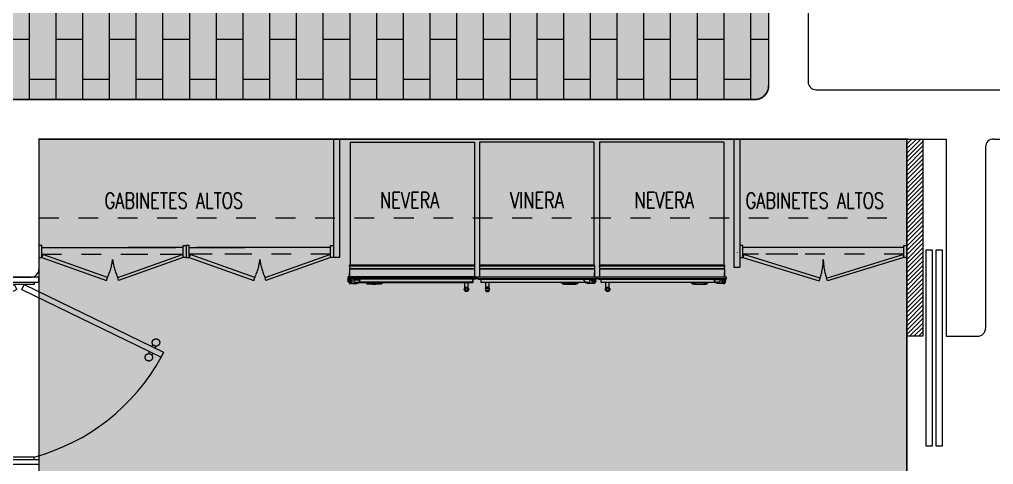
# Model space of a CAD drawing. Header units: metres. Extents: x 8 to 2416, y -346 to 476.
# Drawn here: x 138.068 to 143.007, y -108.88 to -106.624 of the extents above; entities that cross this region are included whole.
import ezdxf

# ---------------------------------------------------------------- set-up
doc = ezdxf.new("R2010")
doc.units = ezdxf.units.M
doc.linetypes.add('0', pattern=[0])
doc.linetypes.add('DASHED', pattern=[0.75, 0.5, -0.25])
doc.layers.get('0').update_dxf_attribs({"color": 250, "linetype": '0', "lineweight": 20})
for name, color, linetype, lineweight in [('A-DOOR', 35, 'Continuous', 5), ('A-WALL', 250, 'Continuous', 20), ('baños', 140, 'Continuous', 0), ('MOB FIJOS', 251, 'Continuous', 0), ('MOBILIARIOS', 252, 'Continuous', 0), ('piso', 253, 'Continuous', 0), ('PLAFON', 253, 'Continuous', 5), ('PLAFON-MADERA', 33, 'Continuous', 5), ('PLF 01', 252, 'Continuous', 9), ('PROYECCION', 9, 'DASHED', 0), ('textos', 7, 'Continuous', 0)]:
    doc.layers.add(name, color=color, linetype=linetype, lineweight=lineweight)
doc.layers.add('hatch piso', color=253, linetype='Continuous', lineweight=0, transparency=0.7)
doc.styles.add('Arch-Dim', font='romans.shx', dxfattribs={"width": 0.75})

# ---------------------------------------------------------------- blocks, each defined once
blk = doc.blocks.new('A$C0952172f')
at = {"layer": 'A-DOOR'}
for p, q in [((0.569, 1.4639), (0.5435, 1.4515)), ((0.887, 0.7445), (0.5435, 1.4515)), ((0.9125, 0.7569), (0.569, 1.4639)), ((0.564, 1.4092), (0.5538, 1.4042)), ((0.5723, 1.3923), (0.562, 1.3873)), ((0.5895, 1.4216), (0.5997, 1.4265)), ((0.5977, 1.4046), (0.608, 1.4096)), ((0.887, 0.7445), (0.9125, 0.7569)), ((0.887, 0.7193), (0.5435, 0.0124)), ((0.9125, 0.707), (0.569, 0)), ((0.887, 0.7193), (0.9125, 0.707)), ((0.564, 0.0547), (0.5538, 0.0597)), ((0.5723, 0.0716), (0.562, 0.0766)), ((0.5977, 0.0592), (0.608, 0.0543)), ((0.569, 0), (0.5435, 0.0124)), ((0.5895, 0.0423), (0.5997, 0.0374))]:
    blk.add_line(p, q, dxfattribs=at)
for points in [[(0, 0.8319), (0.025, 0.8319), (0.025, 0.6319), (0, 0.6319)], [(0.0375, 0.8069), (0.025, 0.8069), (0.025, 0.6569), (0.0375, 0.6569)], [(0.9125, 0.8069), (0.925, 0.8069), (0.925, 0.6569), (0.9125, 0.6569)], [(0.95, 0.8319), (0.925, 0.8319), (0.925, 0.6319), (0.95, 0.6319)]]:
    blk.add_lwpolyline(points, close=True, dxfattribs=at)
for centre, start, end in [((1.0509, 0.5323), 118.902, 164.8359), ((1.0509, 0.9316), 195.1641, 241.098)]:
    blk.add_arc(centre, 1.05, start, end, dxfattribs=at)
for points in [[(0.5997, 1.4252), (0.5997, 1.4303), (0.6047, 1.439), (0.6135, 1.444), (0.6236, 1.444), (0.6323, 1.439), (0.6373, 1.4302), (0.6373, 1.4202), (0.6323, 1.4114), (0.6236, 1.4064), (0.6135, 1.4064), (0.6047, 1.4114), (0.5997, 1.4202), (0.5997, 1.4252)], [(0.5244, 1.3886), (0.5244, 1.3937), (0.5295, 1.4024), (0.5382, 1.4075), (0.5483, 1.4074), (0.557, 1.4024), (0.5621, 1.3937), (0.5621, 1.3836), (0.557, 1.3748), (0.5483, 1.3698), (0.5382, 1.3698), (0.5295, 1.3749), (0.5244, 1.3836), (0.5244, 1.3886)], [(0.5244, 0.0753), (0.5244, 0.0702), (0.5295, 0.0615), (0.5382, 0.0564), (0.5483, 0.0564), (0.557, 0.0615), (0.5621, 0.0702), (0.5621, 0.0803), (0.557, 0.089), (0.5483, 0.0941), (0.5382, 0.0941), (0.5295, 0.089), (0.5244, 0.0803), (0.5244, 0.0753)], [(0.5997, 0.0387), (0.5997, 0.0336), (0.6047, 0.0249), (0.6135, 0.0199), (0.6236, 0.0199), (0.6323, 0.0249), (0.6373, 0.0337), (0.6373, 0.0437), (0.6323, 0.0525), (0.6236, 0.0575), (0.6135, 0.0575), (0.6047, 0.0525), (0.5997, 0.0437), (0.5997, 0.0387)]]:
    blk.add_open_spline(points, degree=2, dxfattribs=at)
blk = doc.blocks.new('PL BASE 1N NASAS 09')
at = {"layer": 'PLF 01'}
h = blk.add_hatch(dxfattribs=at)
h.set_pattern_fill('LINE', color=256, scale=0.005, angle=45)
h.set_pattern_definition([(45, (-98.539091, -50.599719), (-0.01122532, 0.01122532), [])])
h.paths.add_polyline_path([(-99.1496, -50.4497), (-99.231, -50.4497), (-99.231, -49.4497), (-99.2199, -49.4497), (-99.1933, -49.4497), (-99.1496, -49.4497)])
at = {"layer": 'A-DOOR'}
for points in [[(-99.1019, -50.0123), (-99.1019, -51.0068), (-99.1321, -51.0068), (-99.1321, -50.0123)], [(-99.051, -50.0123), (-99.051, -51.0068), (-99.0813, -51.0068), (-99.0813, -50.0123)]]:
    blk.add_lwpolyline(points, close=True, dxfattribs=at)
at = {"layer": 'A-WALL'}
for p, q in [((-99.9311, -48.4897), (-99.9311, -49.1797)), ((-99.7311, -48.4897), (-99.7311, -49.1597)), ((-99.6911, -49.1997), (-98.696, -49.1998)), ((-106.3611, -49.2497), (-100.0011, -49.2497)), ((-103.6311, -49.4497), (-103.6311, -50.1097)), ((-103.6311, -49.4497), (-99.231, -49.4497)), ((-99.231, -49.4497), (-99.0311, -49.4497)), ((-99.0311, -49.4497), (-99.0311, -50.4497)), ((-98.791, -49.4497), (-98.6961, -49.4499)), ((-98.8311, -49.4897), (-98.8311, -50.4097)), ((-103.7911, -50.1497), (-103.6711, -50.1497)), ((-99.0311, -50.4497), (-98.8711, -50.4497))]:
    blk.add_line(p, q, dxfattribs=at)
for centre, radius, start, end in [((-100.0011, -49.1797), 0.07, 270, 0), ((-99.6911, -49.1597), 0.04, 180, 269.9952), ((-98.7911, -49.4897), 0.04, 89.8729, 180), ((-103.6711, -50.1097), 0.04, 270, 0), ((-98.8711, -50.4097), 0.04, 270, 360)]:
    blk.add_arc(centre, radius, start, end, dxfattribs=at)
at = {"layer": 'MOB FIJOS'}
for p, q in [((-102.1372, -49.4497), (-102.1372, -50.0497)), ((-102.1072, -49.4497), (-102.1072, -50.0497)), ((-100.1072, -49.4497), (-100.1072, -50.0997)), ((-100.0772, -49.4497), (-100.0772, -50.0997)), ((-100.1072, -50.0997), (-100.0772, -50.0997))]:
    blk.add_line(p, q, dxfattribs=at)
at = {"layer": 'MOB FIJOS', "ltscale": 0.01}
blk.add_line((-102.1072, -50.0497), (-102.1372, -50.0497), dxfattribs=at)
at = {"layer": 'MOB FIJOS'}
for points in [[(-103.6161, -49.9897), (-103.6311, -49.9897), (-103.6311, -50.0497), (-103.6161, -50.0497)], [(-102.8992, -49.9897), (-102.8842, -49.9897), (-102.8842, -50.0497), (-102.8992, -50.0497)], [(-102.8692, -49.9897), (-102.8842, -49.9897), (-102.8842, -50.0497), (-102.8692, -50.0497)], [(-102.1522, -49.9897), (-102.1372, -49.9897), (-102.1372, -50.0497), (-102.1522, -50.0497)], [(-100.0622, -49.9897), (-100.0772, -49.9897), (-100.0772, -50.0497), (-100.0622, -50.0497)], [(-99.246, -49.9897), (-99.231, -49.9897), (-99.231, -50.0497), (-99.246, -50.0497)], [(-103.6117, -50.0353), (-103.616, -50.0497), (-103.2879, -50.1661), (-103.2837, -50.1517)], [(-102.9035, -50.0353), (-102.8993, -50.0497), (-103.2273, -50.1661), (-103.2316, -50.1517)], [(-102.8648, -50.0353), (-102.8691, -50.0497), (-102.541, -50.1661), (-102.5367, -50.1517)], [(-102.1566, -50.0353), (-102.1523, -50.0497), (-102.4804, -50.1661), (-102.4847, -50.1517)], [(-100.0575, -50.0355), (-100.0622, -50.0497), (-99.675, -50.169), (-99.6703, -50.1547)], [(-99.2508, -50.0355), (-99.2461, -50.0497), (-99.6333, -50.169), (-99.638, -50.1547)]]:
    blk.add_lwpolyline(points, close=True, dxfattribs=at)
at = {"layer": 'MOBILIARIOS'}
blk.add_line((-100.0915, -50.0255), (-100.0915, -50.0262), dxfattribs=at)
at = {"layer": 'piso'}
for p, q in [((-103.6161, -49.9997), (-102.9372, -49.9997)), ((-102.8992, -49.9997), (-103.1789, -49.9997)), ((-102.8692, -49.9997), (-102.5894, -49.9997)), ((-102.1522, -49.9997), (-102.8311, -49.9997)), ((-99.246, -49.9997), (-100.0622, -49.9997))]:
    blk.add_line(p, q, dxfattribs=at)
at = {"layer": 'PLF 01'}
blk.add_lwpolyline([(-99.1496, -49.4497), (-99.1496, -50.4497), (-99.231, -50.4497), (-99.231, -49.4497)], dxfattribs=at)
at = {"layer": 'PROYECCION', "color": 252, "linetype": 'DASHED', "ltscale": 0.1}
for p, q in [((-103.6311, -49.8497), (-99.2323, -49.8497)), ((-103.6161, -50.0331), (-102.8864, -50.0331)), ((-103.1789, -50.0331), (-102.8992, -50.0331)), ((-102.1522, -50.0331), (-102.8819, -50.0331)), ((-102.5894, -50.0331), (-102.8692, -50.0331)), ((-99.7825, -50.0331), (-100.0622, -50.0331)), ((-99.246, -50.0331), (-100.0622, -50.0331))]:
    blk.add_line(p, q, dxfattribs=at)
for centre, radius, start, end in [((-103.5483, -50.0267), 0.2927, 334.7316, 353.3114), ((-102.9669, -50.0267), 0.2927, 186.6886, 205.2684), ((-102.8014, -50.0267), 0.2927, 334.7316, 353.3114), ((-102.22, -50.0267), 0.2927, 186.6886, 205.2684), ((-99.9685, -50.055), 0.3144, 341.5016, 358.95), ((-99.3398, -50.055), 0.3144, 181.05, 198.4984)]:
    blk.add_arc(centre, radius, start, end, dxfattribs=at)
at = {"color": 1, "rotation": 90}
blk.add_blockref('A$C0952172f', (-102.9991, -51.0997), dxfattribs=at)
at = {"layer": 'textos', "char_height": 0.08, "width": 26.65337, "style": 'Arch-Dim'}
for s, insert, attachment_point in [('\\pxt5.9124,29;GABINETES ALTOS', (-103.2984, -49.7217), 1), ('\\pxt5.9124,29;NEVERA', (-101.9013, -49.7199), 1), ('\\pxt5.9124,29;VINERA', (-101.2419, -49.7199), 1), ('\\pxt5.9124,29;NEVERA', (-100.31, -49.7199), 3), ('\\pxt5.9124,29;GABINETES ALTOS', (-100.0481, -49.7217), 1)]:
    blk.add_mtext(s, dxfattribs=dict(at, insert=insert, attachment_point=attachment_point))
blk = doc.blocks.new('A$C217258af')
at = {"layer": 'MOBILIARIOS'}
for p, q in [((0.6227, 0.0092), (0.6227, 0.5927)), ((0.6227, 0.5927), (0.6259, 0.5927)), ((0.6259, 0.5927), (0.6259, 0.0092)), ((0.642, 0.0092), (0.642, 0.5927)), ((0.642, 0.5927), (0.6826, 0.5927)), ((0.6826, 0.6017), (0.6826, 0.0002)), ((0.6905, 0.6019), (0.6828, 0.6019)), ((0.6828, 0.6019), (0.6828, 0)), ((0.6905, 0.6019), (0.6828, 0.6019)), ((0.6905, 0.6019), (0.6905, 0)), ((0.694, 0.5983), (0.694, 0.0615)), ((0, 0.0119), (0, 0.5919)), ((0, 0.5919), (0.6225, 0.5919)), ((0.6225, 0.5925), (0.6225, 0.0094)), ((0.6262, 0.0094), (0.6262, 0.5925)), ((0.6264, 0.0098), (0.6264, 0.592)), ((0.6264, 0.592), (0.6415, 0.592)), ((0.6415, 0.592), (0.6415, 0.0098)), ((0.6417, 0.5925), (0.6417, 0.0094)), ((0.7098, 0.5847), (0.694, 0.5847)), ((0.7098, 0.5839), (0.694, 0.5839)), ((0.7098, 0.5839), (0.694, 0.5839)), ((0.7098, 0.5839), (0.7098, 0.5847)), ((0.7098, 0.5839), (0.7098, 0.5839)), ((0.7098, 0.5839), (0.7098, 0.0537)), ((0.7114, 0.0451), (0.7114, 0.5831)), ((0.7115, 0.5428), (0.7115, 0.56)), ((0.7378, 0.56), (0.7115, 0.56)), ((0.7378, 0.5597), (0.7378, 0.56)), ((0.7378, 0.5428), (0.7115, 0.5428)), ((0.7378, 0.5428), (0.7378, 0.5432)), ((0.7114, 0.1746), (0.7139, 0.1746)), ((0.7138, 0.1739), (0.7114, 0.1739)), ((0.7139, 0.1746), (0.7155, 0.1746)), ((0.7166, 0.1732), (0.7146, 0.1732)), ((0.7165, 0.1729), (0.7146, 0.1729)), ((0.6938, 0.0615), (0.6938, 0.0608)), ((0.6989, 0.0615), (0.6938, 0.0615)), ((0.6938, 0.0608), (0.6989, 0.0608)), ((0.6938, 0.0608), (0.6938, 0.0604)), ((0.6989, 0.0604), (0.6938, 0.0604)), ((0.6938, 0.0604), (0.6938, 0.0604)), ((0.694, 0.0603), (0.6961, 0.0604)), ((0.694, 0.0603), (0.694, 0.0143)), ((0.694, 0.0592), (0.6953, 0.0592)), ((0.6961, 0.0592), (0.6953, 0.0592)), ((0.6967, 0.0592), (0.6953, 0.0592)), ((0.6989, 0.0604), (0.6961, 0.0604)), ((0.6961, 0.0604), (0.6961, 0.0592)), ((0.6967, 0.0592), (0.6961, 0.0592)), ((0.6967, 0.0592), (0.6967, 0.0592)), ((0.6967, 0.0343), (0.6967, 0.0592)), ((0.6967, 0.0343), (0.6967, 0.0592)), ((0.6989, 0.0615), (0.6989, 0.0608)), ((0.6989, 0.0604), (0.6989, 0.0604)), ((0.7154, 0.0161), (0.7091, 0.0519)), ((0.7091, 0.0519), (0.7091, 0.0519)), ((0.7154, 0.0161), (0.7091, 0.0519)), ((0.7102, 0.0521), (0.7095, 0.0519)), ((0.7095, 0.0519), (0.7158, 0.0162)), ((0.7165, 0.0163), (0.7102, 0.0521)), ((0.7114, 0.0951), (0.7138, 0.0951)), ((0.7139, 0.0945), (0.7114, 0.0945)), ((0.7149, 0.0481), (0.7114, 0.0592)), ((0.7139, 0.0945), (0.7154, 0.0945)), ((0.7146, 0.0961), (0.7165, 0.0961)), ((0.7146, 0.0959), (0.7166, 0.0959)), ((0, 0.012), (0.6225, 0.012)), ((0, 0.0119), (0.6225, 0.0119)), ((0.0031, 0.012), (0.0031, 0.0119)), ((0.6227, 0.0092), (0.6259, 0.0092)), ((0.6258, 0.0092), (0.6258, 0.0057)), ((0.6258, 0.0057), (0.6265, 0.0057)), ((0.6264, 0.0098), (0.6415, 0.0098)), ((0.6265, 0.0057), (0.6265, 0.0098)), ((0.642, 0.0092), (0.6826, 0.0092)), ((0.6544, 0.0092), (0.6798, 0.0092)), ((0.679, 0.0092), (0.6627, 0.0092)), ((0.6828, 0), (0.6905, 0)), ((0.6938, 0.0143), (0.6938, 0.0143)), ((0.6938, 0.0143), (0.6938, 0.0097)), ((0.6938, 0.0097), (0.6938, 0.0093)), ((0.6938, 0.0097), (0.6938, 0.0097)), ((0.6938, 0.0093), (0.6938, 0.0086)), ((0.6938, 0.0003), (0.6938, 0.0023)), ((0.694, 0.0086), (0.694, 0.0036)), ((0.6942, 0), (0.6941, 0)), ((0.7032, 0.003), (0.6942, 0)), ((0.6945, 0.0082), (0.6945, 0.0085)), ((0.6961, 0.0074), (0.6966, 0.0079)), ((0.6967, 0.0343), (0.6967, 0.0343)), ((0.697, 0.0081), (0.697, 0.0081)), ((0.7095, 0.0182), (0.6982, 0.0305)), ((0.6982, 0.0305), (0.6982, 0.0304)), ((0.7095, 0.0182), (0.6982, 0.0304)), ((0.7007, 0.0109), (0.7007, 0.0109)), ((0.7052, 0.0198), (0.7052, 0.02)), ((0.7052, 0.02), (0.7074, 0.02)), ((0.706, 0.019), (0.7074, 0.019)), ((0.7074, 0.019), (0.7074, 0.02)), ((0.7074, 0.019), (0.7087, 0.019)), ((0.7095, 0.0182), (0.7095, 0.0182)), ((0.7153, 0.0233), (0.7153, 0.0458)), ((0.7154, 0.0161), (0.7154, 0.0161)), ((0.7165, 0.0163), (0.7158, 0.0162))]:
    blk.add_line(p, q, dxfattribs=at)
at = {"layer": 'MOBILIARIOS', "flags": 128}
for points in [[(0.7098, 0.5839), (0.7101, 0.5838), (0.7102, 0.5837)], [(0.7181, 0.1718), (0.7181, 0.1718), (0.7178, 0.1721), (0.7173, 0.1725), (0.7166, 0.1731)], [(0.7183, 0.1701), (0.7183, 0.1701), (0.7183, 0.1701), (0.7183, 0.1699), (0.7183, 0.1694), (0.7185, 0.1672), (0.7189, 0.1625), (0.7191, 0.1578), (0.7194, 0.1531), (0.7196, 0.1483), (0.7198, 0.1388), (0.7197, 0.1293), (0.7195, 0.1197), (0.7193, 0.115), (0.7191, 0.1103), (0.7188, 0.1055), (0.7186, 0.1032), (0.7185, 0.1017), (0.7184, 0.1006), (0.7184, 0.0999), (0.7183, 0.0992), (0.7183, 0.099), (0.7183, 0.0989), (0.7183, 0.0989)]]:
    blk.add_lwpolyline(points, dxfattribs=at)
at = {"layer": 'MOBILIARIOS'}
for centre, radius in [((0.7458, 0.5514), 0.0114), ((0.7458, 0.5514), 0.00572), ((0.7052, 0.0343), 0.00154)]:
    blk.add_circle(centre, radius, dxfattribs=at)
for centre, radius, start, end in [((0.6227, 0.5925), 0.000229, 90, 180), ((0.6259, 0.5925), 0.000229, 0, 90), ((0.642, 0.5925), 0.000229, 90, 180), ((0.6828, 0.6017), 0.000229, 90, 187.4947), ((0.6905, 0.5983), 0.00357, 0, 90), ((0.6264, 0.5923), 0.000229, 180, 270), ((0.6415, 0.5923), 0.000229, 270, 0), ((0.7098, 0.5831), 0.00165, 0, 90), ((0.7095, 0.5813), 0.00258, 42.7885, 84.5838), ((0.7115, 0.5599), 0.000114, 90, 180), ((0.7115, 0.5429), 0.000114, 180, 270), ((0.7145, 0.1741), 0.000724, 141.7037, 199.2055), ((0.5049, 0.1345), 0.2126, 349.3283, 10.6717), ((0.7147, 0.173), 0.000179, 133.2305, 213.1311), ((0.5049, 0.1345), 0.2131, 349.6146, 10.3854), ((0.5049, 0.1345), 0.2144, 10.3852, 10.7714), ((0.7167, 0.173), 0.000145, 108.5483, 213.579), ((0.3855, 0.1345), 0.3333, 353.38, 6.62), ((0.3855, 0.1345), 0.3347, 6.1118, 6.4041), ((0.3855, 0.1345), 0.3347, 353.5959, 353.8866), ((0.6989, 0.0501), 0.0114, 10.0174, 90), ((0.6989, 0.0501), 0.0108, 10.0174, 90), ((0.6989, 0.0501), 0.0103, 10.0174, 90), ((0.6989, 0.0501), 0.0103, 10.0174, 90), ((0.7143, 0.0949), 0.000521, 147.5924, 231.4984), ((0.7147, 0.096), 0.000204, 152.5213, 221.0822), ((0.5049, 0.1345), 0.2144, 349.228, 349.6148), ((0.7166, 0.096), 0.000132, 138.1064, 259.7663), ((-0.0117, 0.9063), 1.0896, 311.9454, 312.0483), ((0.6227, 0.0094), 0.000229, 180, 270), ((0.6259, 0.0094), 0.000229, 270, 360), ((0.6264, 0.0096), 0.000229, 90, 180), ((0.6415, 0.0096), 0.000229, 360, 90), ((0.642, 0.0094), 0.000229, 180, 270), ((0.6627, 0.0095), 0.000343, 265.8847, 270), ((0.679, 0.0095), 0.000343, 270, 274.1153), ((0.6828, 0.0002), 0.000229, 172.5053, 270), ((0.6905, 0.0036), 0.00357, 270, 0), ((0.6938, 0.0057), 0.00857, 36.8699, 90), ((0.6938, 0.0057), 0.00399, 36.8699, 90), ((0.6938, 0.0057), 0.00401, 36.8699, 90), ((0.6938, 0.0057), 0.00355, 36.8699, 90), ((0.6938, 0.0057), 0.00286, 36.8699, 90), ((0.6941, 0.0003), 0.000343, 180, 270), ((0.6938, 0.0057), 0.00858, 36.8699, 88.5484), ((0.6941, 0.0082), 0.000343, 267.6053, 0), ((0.7052, 0.0143), 0.0114, 216.8699, 10.0174), ((0.7052, 0.0143), 0.0108, 216.8699, 10.0174), ((0.7024, 0.0343), 0.00571, 180, 222.6072), ((0.7024, 0.0343), 0.00572, 180, 222.6072), ((0.7052, 0.0143), 0.0103, 216.8699, 10.0174), ((0.7052, 0.0143), 0.0103, 216.8699, 10.0174), ((0.7052, 0.0143), 0.00608, 62.2819, 201.819), ((0.7052, 0.0143), 0.00572, 90, 216.8699), ((0.7052, 0.0143), 0.00501, 90, 69.4022), ((0.7052, 0.0143), 0.00573, 216.8699, 42.6072), ((0.7052, 0.0143), 0.00572, 216.8699, 42.6072), ((0.706, 0.0198), 0.000801, 180, 270), ((0.7052, 0.0143), 0.00572, 42.6072, 55.0848), ((0.7074, 0.0458), 0.00787, 0, 17.4622)]:
    blk.add_arc(centre, radius, start, end, dxfattribs=at)
blk = doc.blocks.new('PL MUEBLES 1N NASAS 09')
at = {"layer": 'hatch piso'}
h = blk.add_hatch(dxfattribs=at)
h.set_pattern_fill('AR-BRSTD', color=256, scale=0.002, angle=-90)
h.set_pattern_definition([(270, (-8.74588, 232.01007), (0.1354836, -2e-17), []), (0, (-8.74588, 232.01007), (0.1354836, 0.2032), [0.1354836, -0.1354836])])
edge = h.paths.add_edge_path()
edge.add_line((62.3305, 47.1481), (63.2305, 47.1481))
edge.add_line((63.2305, 47.1481), (63.2305, 48.4481))
edge.add_line((63.2305, 48.4481), (56.5331, 48.4481))
edge.add_line((56.5331, 48.4481), (56.5331, 48.2731))
edge.add_line((56.5331, 48.2731), (56.3831, 48.2731))
edge.add_line((56.3831, 48.2731), (56.3831, 48.4536))
edge.add_line((56.3831, 48.4536), (54.5879, 48.4536))
edge.add_line((54.5879, 48.4536), (54.5879, 46.9481))
edge.add_line((54.5879, 46.9481), (55.8257, 46.9481))
edge.add_arc((55.8755, 46.9973), 0.07, 180, 224.6727, ccw=False)
edge.add_line((55.8055, 46.9973), (55.8055, 47.1073))
edge.add_arc((55.8755, 47.1073), 0.07, 90, 180, ccw=False)
edge.add_line((55.8755, 47.1773), (55.9855, 47.1773))
edge.add_arc((55.9855, 47.1073), 0.07, 0, 90, ccw=False)
edge.add_line((56.0555, 47.1073), (56.0555, 46.9973))
edge.add_arc((55.9855, 46.9973), 0.07, -44.6727, 0, ccw=False)
edge.add_line((56.0353, 46.9481), (59.0257, 46.9481))
edge.add_arc((59.0755, 46.9973), 0.07, 180, 224.6728, ccw=False)
edge.add_line((59.0055, 46.9973), (59.0055, 47.1073))
edge.add_arc((59.0755, 47.1073), 0.07, 90, 180, ccw=False)
edge.add_line((59.0755, 47.1773), (59.1855, 47.1773))
edge.add_arc((59.1855, 47.1073), 0.07, 0, 90, ccw=False)
edge.add_line((59.2555, 47.1073), (59.2555, 46.9973))
edge.add_arc((59.1855, 46.9973), 0.07, -90, 0, ccw=False)
edge.add_line((59.1855, 46.9273), (59.0755, 46.9273))
edge.add_arc((59.0755, 46.9973), 0.07, 229.9948, 270, ccw=False)
edge.add_line((59.0305, 46.9437), (59.0305, 44.972))
edge.add_arc((59.0755, 44.9184), 0.07, 90, 130.0052, ccw=False)
edge.add_line((59.0755, 44.9884), (59.1855, 44.9884))
edge.add_arc((59.1855, 44.9184), 0.07, 0, 90, ccw=False)
edge.add_line((59.2555, 44.9184), (59.2555, 44.8084))
edge.add_arc((59.1855, 44.8084), 0.07, -90, 0, ccw=False)
edge.add_line((59.1855, 44.7384), (59.0755, 44.7384))
edge.add_arc((59.0755, 44.8084), 0.07, 229.9948, 270, ccw=False)
edge.add_line((59.0305, 44.7548), (59.0305, 41.172))
edge.add_arc((59.0755, 41.1184), 0.07, 90, 130.0052, ccw=False)
edge.add_line((59.0755, 41.1884), (59.1855, 41.1884))
edge.add_arc((59.1855, 41.1184), 0.07, 0, 90, ccw=False)
edge.add_line((59.2555, 41.1184), (59.2555, 41.0084))
edge.add_arc((59.1855, 41.0084), 0.07, -90, 0, ccw=False)
edge.add_line((59.1855, 40.9384), (59.0755, 40.9384))
edge.add_arc((59.0755, 41.0084), 0.07, 180, 270, ccw=False)
edge.add_line((59.0055, 41.0084), (59.0055, 41.1184))
edge.add_arc((59.0755, 41.1184), 0.07, 149.8481, 180, ccw=False)
edge.add_line((59.0149, 41.1535), (56.0391, 41.1535))
edge.add_arc((55.9855, 41.1085), 0.07, 0, 40.0052, ccw=False)
edge.add_line((56.0555, 41.1085), (56.0555, 40.9985))
edge.add_arc((55.9855, 40.9985), 0.07, -90, 0, ccw=False)
edge.add_line((55.9855, 40.9285), (55.8755, 40.9285))
edge.add_arc((55.8755, 40.9985), 0.07, 180, 270, ccw=False)
edge.add_line((55.8055, 40.9985), (55.8055, 41.1085))
edge.add_arc((55.8755, 41.1085), 0.07, 139.9948, 180, ccw=False)
edge.add_line((55.8219, 41.1535), (50.4363, 41.1535))
edge.add_arc((50.3827, 41.1085), 0.07, 0, 40.0052, ccw=False)
edge.add_line((50.4527, 41.1085), (50.4527, 40.9985))
edge.add_arc((50.3827, 40.9985), 0.07, -90, 0, ccw=False)
edge.add_line((50.3827, 40.9285), (50.2727, 40.9285))
edge.add_arc((50.2727, 40.9985), 0.07, 180, 270, ccw=False)
edge.add_line((50.2027, 40.9985), (50.2027, 41.1085))
edge.add_arc((50.2727, 41.1085), 0.07, 139.9948, 180, ccw=False)
edge.add_line((50.2191, 41.1535), (46.4305, 41.1535))
edge.add_line((46.4305, 41.1535), (46.4305, 40.9535))
edge.add_line((46.4305, 40.9535), (44.3305, 40.9535))
edge.add_line((44.3305, 40.9535), (44.3305, 39.3536))
edge.add_line((44.3305, 39.3536), (47.8305, 39.3536))
edge.add_line((47.8305, 39.3536), (47.8305, 38.9536))
edge.add_line((47.8305, 38.9536), (62.3305, 38.9536))
edge.add_line((62.3305, 38.9536), (62.3305, 47.1481))
at = {"layer": 'MOBILIARIOS'}
for p, q in [((60.2085, 38.7369), (60.8385, 38.7369)), ((60.2085, 38.7369), (60.2085, 38.1147)), ((60.2085, 38.7369), (60.2085, 38.1147)), ((60.2085, 38.7338), (60.2085, 38.7338)), ((60.8385, 38.7369), (60.8385, 38.1147)), ((62.1033, 38.7369), (61.4733, 38.7369)), ((61.4733, 38.7369), (61.4733, 38.1147)), ((62.1033, 38.7369), (62.1033, 38.1147)), ((62.1033, 38.7369), (62.1033, 38.1147)), ((62.1033, 38.7338), (62.1033, 38.7338)), ((60.2023, 38.1114), (60.2023, 38.1107)), ((60.2057, 38.1114), (60.2023, 38.1114)), ((60.2023, 38.1107), (60.2064, 38.1107)), ((60.2057, 38.1145), (60.8393, 38.1145)), ((60.2057, 38.1145), (60.2057, 38.1113)), ((60.8393, 38.1113), (60.2057, 38.1113)), ((60.2057, 38.0952), (60.8393, 38.0952)), ((60.2057, 38.0952), (60.2057, 38.0546)), ((60.2057, 38.0828), (60.2057, 38.0574)), ((60.8391, 38.1147), (60.206, 38.1147)), ((60.206, 38.111), (60.8391, 38.111)), ((60.8391, 38.0955), (60.206, 38.0955)), ((60.2064, 38.1108), (60.8386, 38.1108)), ((60.2064, 38.1108), (60.2064, 38.0957)), ((60.8386, 38.0957), (60.2064, 38.0957)), ((60.8386, 38.1108), (60.8386, 38.0957)), ((60.8386, 38.1107), (60.8427, 38.1107)), ((60.8393, 38.1145), (60.8393, 38.1113)), ((60.8427, 38.1114), (60.8393, 38.1114)), ((60.8393, 38.0952), (60.8393, 38.0546)), ((61.4691, 38.1114), (61.4725, 38.1114)), ((61.4732, 38.1107), (61.4691, 38.1107)), ((62.1061, 38.1145), (61.4725, 38.1145)), ((61.4725, 38.1145), (61.4725, 38.1113)), ((61.4725, 38.1113), (62.1061, 38.1113)), ((62.1061, 38.0952), (61.4725, 38.0952)), ((61.4725, 38.0952), (61.4725, 38.0546)), ((61.4727, 38.1147), (62.1058, 38.1147)), ((62.1058, 38.111), (61.4727, 38.111)), ((61.4727, 38.0955), (62.1058, 38.0955)), ((62.1054, 38.1108), (61.4732, 38.1108)), ((61.4732, 38.1108), (61.4732, 38.0957)), ((61.4732, 38.0957), (62.1054, 38.0957)), ((62.1054, 38.1108), (62.1054, 38.0957)), ((62.1095, 38.1107), (62.1054, 38.1107)), ((62.1061, 38.1145), (62.1061, 38.1113)), ((62.1061, 38.1114), (62.1095, 38.1114)), ((62.1061, 38.0952), (62.1061, 38.0546)), ((62.1061, 38.0828), (62.1061, 38.0574)), ((62.1095, 38.1114), (62.1095, 38.1107)), ((60.8477, 38.0506), (60.1958, 38.0506)), ((60.1958, 38.0506), (60.1958, 38.0429)), ((60.8477, 38.0429), (60.1958, 38.0429)), ((60.1989, 38.0301), (60.1958, 38.0392)), ((60.1958, 38.0392), (60.1958, 38.0392)), ((60.8482, 38.0546), (60.1968, 38.0546)), ((60.1969, 38.0434), (60.1989, 38.0434)), ((60.2051, 38.0432), (60.2001, 38.0432)), ((60.204, 38.0411), (60.2044, 38.0406)), ((60.2047, 38.0402), (60.2047, 38.0402)), ((60.2048, 38.0427), (60.2051, 38.0427)), ((60.2058, 38.0434), (60.2052, 38.0434)), ((60.2057, 38.0582), (60.2057, 38.0745)), ((60.2063, 38.0434), (60.2058, 38.0434)), ((60.2063, 38.0434), (60.2063, 38.0434)), ((60.2109, 38.0434), (60.2063, 38.0434)), ((60.2074, 38.0365), (60.2074, 38.0365)), ((60.2109, 38.0434), (60.2109, 38.0434)), ((60.2569, 38.0432), (60.2109, 38.0432)), ((60.2147, 38.0277), (60.227, 38.039)), ((60.2148, 38.0277), (60.227, 38.039)), ((60.2156, 38.0312), (60.2156, 38.0298)), ((60.2164, 38.032), (60.2166, 38.032)), ((60.2166, 38.032), (60.2166, 38.0298)), ((60.227, 38.039), (60.227, 38.039)), ((60.2309, 38.0405), (60.2558, 38.0405)), ((60.2309, 38.0405), (60.2309, 38.0405)), ((60.2309, 38.0405), (60.2558, 38.0405)), ((60.2558, 38.0432), (60.2558, 38.0419)), ((60.2558, 38.0411), (60.2558, 38.0419)), ((60.2558, 38.0405), (60.2558, 38.0419)), ((60.2569, 38.0411), (60.2558, 38.0411)), ((60.2558, 38.0405), (60.2558, 38.0411)), ((60.2558, 38.0405), (60.2558, 38.0405)), ((60.2569, 38.0383), (60.2569, 38.0434)), ((60.2574, 38.0434), (60.2569, 38.0434)), ((60.2569, 38.0434), (60.2569, 38.0434)), ((60.2569, 38.0432), (60.2569, 38.0411)), ((60.2569, 38.0383), (60.2569, 38.0411)), ((60.2569, 38.0383), (60.2569, 38.0383)), ((60.2574, 38.0434), (60.2574, 38.0383)), ((60.2581, 38.0434), (60.2574, 38.0434)), ((60.2581, 38.0383), (60.2574, 38.0383)), ((60.2581, 38.0383), (60.2581, 38.0434)), ((60.8449, 38.0432), (60.2581, 38.0432)), ((60.8304, 38.0274), (60.8304, 38.0432)), ((60.8305, 38.0274), (60.8305, 38.0432)), ((60.8313, 38.0274), (60.8313, 38.0432)), ((60.8485, 38.0468), (60.8485, 38.0544)), ((61.4633, 38.0544), (62.1152, 38.0544)), ((61.4633, 38.0468), (61.4633, 38.0544)), ((61.4633, 38.0468), (62.1152, 38.0468)), ((61.4636, 38.0546), (62.115, 38.0546)), ((61.4669, 38.0432), (62.0537, 38.0432)), ((61.4805, 38.0274), (61.4805, 38.0432)), ((61.4813, 38.0274), (61.4813, 38.0432)), ((61.4813, 38.0274), (61.4813, 38.0432)), ((62.0537, 38.0434), (62.0544, 38.0434)), ((62.0537, 38.0383), (62.0537, 38.0434)), ((62.0537, 38.0383), (62.0544, 38.0383)), ((62.0544, 38.0434), (62.0544, 38.0383)), ((62.0544, 38.0434), (62.0549, 38.0434)), ((62.0549, 38.0383), (62.0549, 38.0434)), ((62.0549, 38.0434), (62.0549, 38.0434)), ((62.0549, 38.0432), (62.0549, 38.0411)), ((62.0549, 38.0432), (62.1009, 38.0432)), ((62.0549, 38.0383), (62.0549, 38.0411)), ((62.0549, 38.0411), (62.056, 38.0411)), ((62.0549, 38.0383), (62.0549, 38.0383)), ((62.056, 38.0432), (62.056, 38.0419)), ((62.056, 38.0411), (62.056, 38.0419)), ((62.056, 38.0405), (62.056, 38.0419)), ((62.056, 38.0405), (62.056, 38.0411)), ((62.056, 38.0405), (62.056, 38.0405)), ((62.0809, 38.0405), (62.056, 38.0405)), ((62.0809, 38.0405), (62.056, 38.0405)), ((62.0809, 38.0405), (62.0809, 38.0405)), ((62.097, 38.0277), (62.0848, 38.039)), ((62.0848, 38.039), (62.0848, 38.039)), ((62.0971, 38.0277), (62.0848, 38.039)), ((62.0954, 38.032), (62.0952, 38.032)), ((62.0952, 38.032), (62.0952, 38.0298)), ((62.0962, 38.0312), (62.0962, 38.0298)), ((62.1009, 38.0434), (62.1009, 38.0434)), ((62.1009, 38.0434), (62.1055, 38.0434)), ((62.1044, 38.0365), (62.1044, 38.0365)), ((62.1055, 38.0434), (62.106, 38.0434)), ((62.1055, 38.0434), (62.1055, 38.0434)), ((62.106, 38.0434), (62.1066, 38.0434)), ((62.1061, 38.0582), (62.1061, 38.0745)), ((62.1067, 38.0432), (62.1117, 38.0432)), ((62.107, 38.0427), (62.1067, 38.0427)), ((62.1071, 38.0402), (62.1071, 38.0402)), ((62.1078, 38.0411), (62.1074, 38.0406)), ((62.1122, 38.034), (62.1152, 38.043)), ((62.1149, 38.0434), (62.1129, 38.0434)), ((62.1152, 38.0544), (62.1152, 38.0468)), ((62.1152, 38.043), (62.1152, 38.0431)), ((60.2127, 38.0218), (60.2484, 38.0281)), ((60.2127, 38.0218), (60.2484, 38.0281)), ((60.2485, 38.0277), (60.2127, 38.0214)), ((60.2127, 38.0218), (60.2127, 38.0218)), ((60.2129, 38.0207), (60.2127, 38.0214)), ((60.2129, 38.0207), (60.2486, 38.027)), ((60.2148, 38.0277), (60.2147, 38.0277)), ((60.2156, 38.0298), (60.2156, 38.0285)), ((60.2156, 38.0298), (60.2166, 38.0298)), ((60.2199, 38.0219), (60.2423, 38.0219)), ((60.2417, 38.0258), (60.8296, 38.0258)), ((60.2447, 38.0223), (60.2558, 38.0258)), ((60.2484, 38.0281), (60.2484, 38.0281)), ((60.2486, 38.027), (60.2485, 38.0277)), ((60.8304, 38.0274), (60.2503, 38.0274)), ((60.291, 38.0233), (60.291, 38.0258)), ((60.291, 38.0233), (60.291, 38.0218)), ((60.2917, 38.0258), (60.2917, 38.0234)), ((60.2924, 38.0226), (60.2924, 38.0206)), ((60.2927, 38.0226), (60.2927, 38.0207)), ((60.3695, 38.0207), (60.3695, 38.0226)), ((60.3697, 38.0206), (60.3697, 38.0226)), ((60.3704, 38.0234), (60.3704, 38.0258)), ((60.3711, 38.0258), (60.3711, 38.0233)), ((60.3711, 38.0233), (60.3711, 38.0217)), ((60.7894, 38.0257), (60.8066, 38.0257)), ((60.7894, 37.9994), (60.7894, 38.0257)), ((60.7894, 37.9994), (60.7897, 37.9994)), ((60.8062, 37.9994), (60.8066, 37.9994)), ((60.8066, 37.9994), (60.8066, 38.0257)), ((60.8304, 38.0274), (60.8304, 38.0274)), ((60.8305, 38.0274), (60.8313, 38.0274)), ((61.4813, 38.0274), (61.4805, 38.0274)), ((61.4813, 38.0274), (61.4813, 38.0274)), ((61.4813, 38.0274), (62.0615, 38.0274)), ((62.0701, 38.0258), (61.4822, 38.0258)), ((61.5224, 38.0257), (61.5052, 38.0257)), ((61.5052, 37.9994), (61.5052, 38.0257)), ((61.5056, 37.9994), (61.5052, 37.9994)), ((61.5224, 37.9994), (61.5221, 37.9994)), ((61.5224, 37.9994), (61.5224, 38.0257)), ((61.9407, 38.0258), (61.9407, 38.0233)), ((61.9407, 38.0233), (61.9407, 38.0217)), ((61.9414, 38.0234), (61.9414, 38.0258)), ((61.9421, 38.0206), (61.9421, 38.0226)), ((61.9423, 38.0207), (61.9423, 38.0226)), ((62.0191, 38.0226), (62.0191, 38.0207)), ((62.0194, 38.0226), (62.0194, 38.0206)), ((62.0201, 38.0258), (62.0201, 38.0234)), ((62.0208, 38.0233), (62.0208, 38.0258)), ((62.0208, 38.0233), (62.0208, 38.0218)), ((62.0671, 38.0223), (62.056, 38.0258)), ((62.0632, 38.027), (62.0633, 38.0277)), ((62.0989, 38.0207), (62.0632, 38.027)), ((62.0633, 38.0277), (62.0991, 38.0214)), ((62.0991, 38.0218), (62.0634, 38.0281)), ((62.0634, 38.0281), (62.0634, 38.0281)), ((62.0991, 38.0218), (62.0634, 38.0281)), ((62.0919, 38.0219), (62.0695, 38.0219)), ((62.0962, 38.0298), (62.0952, 38.0298)), ((62.0962, 38.0298), (62.0962, 38.0285)), ((62.097, 38.0277), (62.0971, 38.0277)), ((62.0989, 38.0207), (62.0991, 38.0214)), ((62.0991, 38.0218), (62.0991, 38.0218))]:
    blk.add_line(p, q, dxfattribs=at)
at = {"layer": 'MOBILIARIOS', "flags": 128}
for points in [[(60.3667, 38.0189), (60.3667, 38.0189), (60.3667, 38.0189), (60.3665, 38.0189), (60.366, 38.0189), (60.3637, 38.0187), (60.3591, 38.0183), (60.3544, 38.0181), (60.3496, 38.0178), (60.3449, 38.0176), (60.3354, 38.0174), (60.3258, 38.0175), (60.3163, 38.0177), (60.3116, 38.0179), (60.3068, 38.0181), (60.3021, 38.0184), (60.2998, 38.0186), (60.2982, 38.0187), (60.2972, 38.0188), (60.2965, 38.0188), (60.2958, 38.0189), (60.2956, 38.0189), (60.2955, 38.0189), (60.2954, 38.0189)], [(60.3684, 38.0191), (60.3684, 38.0191), (60.3686, 38.0194), (60.3691, 38.0199), (60.3697, 38.0206)], [(60.8305, 38.0274), (60.8304, 38.0271), (60.8303, 38.027)], [(61.4813, 38.0274), (61.4814, 38.0271), (61.4815, 38.027)], [(61.9434, 38.0191), (61.9434, 38.0191), (61.9432, 38.0194), (61.9427, 38.0199), (61.9421, 38.0206)], [(61.9451, 38.0189), (61.9451, 38.0189), (61.9451, 38.0189), (61.9453, 38.0189), (61.9458, 38.0189), (61.9481, 38.0187), (61.9527, 38.0183), (61.9574, 38.0181), (61.9622, 38.0178), (61.9669, 38.0176), (61.9764, 38.0174), (61.986, 38.0175), (61.9955, 38.0177), (62.0002, 38.0179), (62.005, 38.0181), (62.0097, 38.0184), (62.012, 38.0186), (62.0136, 38.0187), (62.0146, 38.0188), (62.0153, 38.0188), (62.016, 38.0189), (62.0162, 38.0189), (62.0163, 38.0189), (62.0164, 38.0189)]]:
    blk.add_lwpolyline(points, dxfattribs=at)
at = {"layer": 'MOBILIARIOS'}
for centre, radius in [((60.2309, 38.032), 0.00154), ((62.0809, 38.032), 0.00154), ((60.798, 37.9915), 0.0114), ((60.798, 37.9915), 0.00572), ((61.5138, 37.9915), 0.0114), ((61.5138, 37.9915), 0.00572)]:
    blk.add_circle(centre, radius, dxfattribs=at)
for centre, radius, start, end in [((60.206, 38.1145), 0.000229, 90, 180), ((60.206, 38.1113), 0.000229, 180, 270), ((60.206, 38.0952), 0.000229, 90, 180), ((60.2062, 38.1108), 0.000229, 0, 90), ((60.2062, 38.0957), 0.000229, 270, 0), ((60.8388, 38.1108), 0.000229, 90, 180), ((60.8388, 38.0957), 0.000229, 180, 270), ((60.8391, 38.1145), 0.000229, 0, 90), ((60.8391, 38.1113), 0.000229, 270, 0), ((60.8391, 38.0952), 0.000229, 0, 90), ((61.4727, 38.1145), 0.000229, 90, 180), ((61.4727, 38.1113), 0.000229, 180, 270), ((61.4727, 38.0952), 0.000229, 90, 180), ((61.473, 38.1108), 0.000229, 0, 90), ((61.473, 38.0957), 0.000229, 270, 0), ((62.1056, 38.1108), 0.000229, 90, 180), ((62.1056, 38.0957), 0.000229, 180, 270), ((62.1058, 38.1145), 0.000229, 0, 90), ((62.1058, 38.1113), 0.000229, 270, 0), ((62.1058, 38.0952), 0.000229, 0, 90), ((60.1961, 38.0506), 0.000229, 82.5053, 180), ((60.1994, 38.0429), 0.00357, 180, 270), ((60.1962, 38.0392), 0.000343, 90, 180), ((60.2109, 38.032), 0.0114, 126.8699, 280.0174), ((60.2109, 38.032), 0.0108, 126.8699, 280.0174), ((60.2109, 38.032), 0.0103, 126.8699, 280.0174), ((60.2109, 38.032), 0.0103, 126.8699, 280.0174), ((60.2023, 38.0434), 0.00286, 306.8699, 0), ((60.2023, 38.0434), 0.00355, 306.8699, 0), ((60.2048, 38.0431), 0.000343, 177.6053, 270), ((60.2023, 38.0434), 0.00399, 306.8699, 0), ((60.2023, 38.0434), 0.00401, 306.8699, 0), ((60.2109, 38.032), 0.00573, 126.8699, 312.6072), ((60.2109, 38.032), 0.00572, 126.8699, 312.6072), ((60.2061, 38.0745), 0.000343, 175.8847, 180), ((60.2061, 38.0582), 0.000343, 180, 184.1153), ((60.2109, 38.032), 0.00501, 0, 339.4022), ((60.2023, 38.0434), 0.00857, 306.8699, 0), ((60.2023, 38.0434), 0.00858, 306.8699, 358.5484), ((60.2109, 38.032), 0.00572, 0, 126.8699), ((60.2109, 38.032), 0.00608, 332.2819, 111.819), ((60.2164, 38.0312), 0.000801, 90, 180), ((60.2309, 38.0348), 0.00571, 90, 132.6072), ((60.2309, 38.0348), 0.00572, 90, 132.6072), ((60.2466, 38.0383), 0.0103, 280.0174, 0), ((60.2466, 38.0383), 0.0103, 280.0174, 0), ((60.2466, 38.0383), 0.0108, 280.0174, 0), ((60.2466, 38.0383), 0.0114, 280.0174, 0), ((60.8449, 38.0468), 0.00357, 270, 0), ((60.8482, 38.0544), 0.000229, 0, 97.4947), ((61.4636, 38.0544), 0.000229, 82.5053, 180), ((61.4669, 38.0468), 0.00357, 180, 270), ((62.0652, 38.0383), 0.0114, 180, 259.9826), ((62.0652, 38.0383), 0.0108, 180, 259.9826), ((62.0652, 38.0383), 0.0103, 180, 259.9826), ((62.0652, 38.0383), 0.0103, 180, 259.9826), ((62.0809, 38.0348), 0.00571, 47.3928, 90), ((62.0809, 38.0348), 0.00572, 47.3928, 90), ((62.1009, 38.032), 0.00608, 68.181, 207.7181), ((62.1009, 38.032), 0.00572, 53.1301, 180), ((62.0954, 38.0312), 0.000801, 0, 90), ((62.1009, 38.032), 0.00501, 200.5978, 180), ((62.1009, 38.032), 0.00573, 227.3928, 53.1301), ((62.1009, 38.032), 0.00572, 227.3928, 53.1301), ((62.1009, 38.032), 0.0114, 259.9826, 53.1301), ((62.1009, 38.032), 0.0108, 259.9826, 53.1301), ((62.1009, 38.032), 0.0103, 259.9826, 53.1301), ((62.1009, 38.032), 0.0103, 259.9826, 53.1301), ((62.1095, 38.0434), 0.00857, 180, 233.1301), ((62.1095, 38.0434), 0.00858, 181.4516, 233.1301), ((62.1095, 38.0434), 0.00399, 180, 233.1301), ((62.1095, 38.0434), 0.00401, 180, 233.1301), ((62.1095, 38.0434), 0.00355, 180, 233.1301), ((62.1057, 38.0745), 0.000343, 0, 4.1153), ((62.1057, 38.0582), 0.000343, 355.8847, 0), ((62.1095, 38.0434), 0.00286, 180, 233.1301), ((62.107, 38.0431), 0.000343, 270, 2.3947), ((62.1117, 38.0468), 0.00357, 270, 0), ((62.1149, 38.0431), 0.000343, 0, 90), ((62.115, 38.0544), 0.000229, 0, 97.4947), ((60.2109, 38.032), 0.00572, 312.6072, 325.0848), ((60.2423, 38.0298), 0.00787, 270, 287.4622), ((60.2914, 38.0229), 0.000521, 57.5924, 141.4984), ((60.3311, 38.2323), 0.2144, 259.228, 259.6148), ((60.3311, 38.2323), 0.2126, 259.3283, 280.6717), ((60.2926, 38.0225), 0.000204, 62.5213, 131.0822), ((60.2926, 38.0206), 0.000132, 48.1064, 169.7663), ((61.1029, 38.7489), 1.0896, 221.9454, 222.0483), ((60.3311, 38.2323), 0.2131, 259.6146, 280.3854), ((60.3311, 38.3517), 0.3333, 263.38, 276.62), ((60.3311, 38.3517), 0.3347, 263.5959, 263.8866), ((60.3311, 38.3517), 0.3347, 276.1118, 276.4041), ((60.3696, 38.0225), 0.000179, 43.2305, 123.1311), ((60.3696, 38.0205), 0.000145, 18.5483, 123.579), ((60.3311, 38.2323), 0.2144, 280.3852, 280.7714), ((60.3707, 38.0227), 0.000724, 51.7037, 109.2055), ((60.7895, 38.0257), 0.000114, 90, 180), ((60.8065, 38.0257), 0.000114, 0, 90), ((60.8279, 38.0277), 0.00258, 312.7885, 354.5838), ((60.8296, 38.0274), 0.00165, 270, 0), ((61.4822, 38.0274), 0.00165, 180, 270), ((61.4839, 38.0277), 0.00258, 185.4162, 227.2115), ((61.5053, 38.0257), 0.000114, 90, 180), ((61.5223, 38.0257), 0.000114, 0, 90), ((61.9411, 38.0227), 0.000724, 70.7945, 128.2963), ((61.9807, 38.2323), 0.2144, 259.2286, 259.6148), ((61.9807, 38.2323), 0.2126, 259.3283, 280.6717), ((61.9422, 38.0225), 0.000179, 56.8689, 136.7695), ((61.9422, 38.0205), 0.000145, 56.421, 161.4517), ((61.9807, 38.2323), 0.2131, 259.6146, 280.3854), ((61.9807, 38.3517), 0.3333, 263.38, 276.62), ((61.9807, 38.3517), 0.3347, 263.5959, 263.8882), ((61.9807, 38.3517), 0.3347, 276.1134, 276.4041), ((61.2089, 38.7489), 1.0896, 317.9517, 318.0546), ((62.0192, 38.0225), 0.000204, 48.9178, 117.4787), ((62.0192, 38.0206), 0.000132, 10.2337, 131.8936), ((61.9807, 38.2323), 0.2144, 280.3852, 280.772), ((62.0204, 38.0229), 0.000521, 38.5016, 122.4076), ((62.0695, 38.0298), 0.00787, 252.5378, 270), ((62.1009, 38.032), 0.00572, 214.9152, 227.3928)]:
    blk.add_arc(centre, radius, start, end, dxfattribs=at)
at = {"layer": 'baños'}
blk.add_blockref('PL BASE 1N NASAS 09', (162.2615, 88.2033), dxfattribs=at)
at = {"layer": 'MOBILIARIOS', "xscale": -1, "rotation": 90}
blk.add_blockref('A$C217258af', (61.4565, 38.7373), dxfattribs=at)

msp = doc.modelspace()

# ---------------------------------------------------------------- hatches: boundary and pattern name
at = {"layer": 'PLAFON', "transparency": 33554477}
h = msp.add_hatch(color=256, dxfattribs=at)
h.dxf.hatch_style = 1
edge = h.paths.add_edge_path()
edge.add_line((134.1171, -97.53), (134.1171, -98.83))
edge.add_line((134.1171, -98.83), (135.3579, -98.83))
edge.add_arc((135.4115, -98.8751), 0.07, 90, 139.9562, ccw=False)
edge.add_line((135.4115, -98.8051), (135.5215, -98.8051))
edge.add_arc((135.5215, -98.8751), 0.07, 40.0438, 90, ccw=False)
edge.add_line((135.5751, -98.83), (138.5335, -98.83))
edge.add_arc((138.5871, -98.8751), 0.07, 90, 139.9562, ccw=False)
edge.add_line((138.5871, -98.8051), (138.6971, -98.8051))
edge.add_arc((138.6971, -98.8751), 0.07, 0, 90, ccw=False)
edge.add_line((138.7671, -98.8751), (138.7671, -98.9851))
edge.add_arc((138.666, -98.9698), 0.1022, 316.2226, 351.4105, ccw=False)
edge.add_line((138.7398, -99.0405), (138.743, -101.0222))
edge.add_arc((138.6653, -101.0894), 0.1028, 8.0839, 40.8516, ccw=False)
edge.add_line((138.7671, -101.075), (138.7671, -101.185))
edge.add_arc((138.6697, -101.172), 0.0982, 316.8264, 352.407, ccw=False)
edge.add_line((138.7413, -101.2392), (138.7415, -104.821))
edge.add_arc((138.6694, -104.8882), 0.0986, 7.634, 42.9653, ccw=False)
edge.add_line((138.7671, -104.8751), (138.7671, -104.9851))
edge.add_arc((138.6971, -104.9851), 0.07, 270, 360, ccw=False)
edge.add_line((138.6971, -105.0551), (138.5871, -105.0551))
edge.add_arc((138.6099, -104.9374), 0.1198, 229.811, 259.0301, ccw=False)
edge.add_line((138.5325, -105.029), (135.5777, -105.0275))
edge.add_arc((135.5221, -104.9851), 0.07, 270, 322.6627, ccw=False)
edge.add_line((135.5221, -105.0551), (135.4121, -105.0551))
edge.add_arc((135.4121, -104.9851), 0.07, 218.2225, 270, ccw=False)
edge.add_line((135.3571, -105.0284), (129.9742, -105.0284))
edge.add_arc((129.9193, -104.9851), 0.07, 270, 321.7274, ccw=False)
edge.add_line((129.9193, -105.0551), (129.8093, -105.0551))
edge.add_arc((129.8093, -104.9851), 0.07, 220.021, 270, ccw=False)
edge.add_line((129.7557, -105.0301), (125.9624, -105.0301))
edge.add_line((125.9624, -105.0301), (125.8971, -105.0301))
edge.add_line((125.8971, -105.0301), (123.9171, -105.0301))
edge.add_arc((123.9171, -105.0801), 0.05, 90, 180)
edge.add_line((123.8671, -105.0801), (123.8671, -106.58))
edge.add_arc((123.9171, -106.58), 0.05, 180, 270)
edge.add_line((123.9171, -106.63), (127.2971, -106.63))
edge.add_arc((127.2971, -106.7), 0.07, 0, 90, ccw=False)
edge.add_line((127.3671, -106.7), (127.3671, -107.03))
edge.add_line((127.3671, -107.03), (129.8971, -107.03))
edge.add_line((129.8971, -107.03), (141.7971, -107.03))
edge.add_arc((141.7971, -106.96), 0.07, 270, 360)
edge.add_line((141.8671, -106.96), (141.8671, -98.9))
edge.add_line((141.8671, -98.9), (141.9371, -98.83))
edge.add_line((141.9371, -98.83), (142.6971, -98.83))
edge.add_line((142.6971, -98.83), (142.7671, -98.76))
edge.add_line((142.7671, -98.76), (142.7671, -97.6))
edge.add_arc((142.6971, -97.6), 0.07, 0, 90)
edge.add_line((142.6971, -97.53), (141.6471, -97.53))
edge.add_line((141.6471, -97.53), (134.1171, -97.53))
h = msp.add_hatch(color=256, dxfattribs=at)
h.dxf.hatch_style = 1
edge = h.paths.add_edge_path()
edge.add_line((142.5671, -107.3339), (142.5671, -107.23))
edge.add_line((142.5671, -107.23), (139.271, -107.23))
edge.add_line((139.271, -107.23), (138.2164, -107.23))
edge.add_line((138.2164, -107.23), (138.1671, -107.23))
edge.add_line((138.1671, -107.23), (138.1671, -112.76))
edge.add_arc((138.2371, -112.76), 0.07, 180, 270)
edge.add_line((138.2371, -112.83), (142.461, -112.83))
edge.add_line((142.461, -112.83), (142.5671, -112.83))
edge.add_line((142.5671, -112.83), (142.5671, -107.3339))

# ---------------------------------------------------------------- linework, layer by layer
at = {"layer": 'PLAFON-MADERA', "const_width": 0.008}
msp.add_lwpolyline([(125.9624, -105.0301), (125.8971, -105.0301), (123.9171, -105.0301, 0.414214), (123.8671, -105.0801), (123.8671, -106.58, 0.414214), (123.9171, -106.63), (127.2971, -106.63, -0.414214), (127.3671, -106.7), (127.3671, -107.03), (129.8971, -107.03), (141.7971, -107.03, 0.414214), (141.8671, -106.96), (141.8671, -98.9), (141.9371, -98.83), (142.6971, -98.83), (142.7671, -98.76), (142.7671, -97.6, 0.414214), (142.6971, -97.53), (141.6471, -97.53), (134.1171, -97.53)], format="xyb", dxfattribs=at)
msp.add_lwpolyline([(142.5671, -107.3339), (142.5671, -107.23), (139.271, -107.23), (138.2164, -107.23), (138.1671, -107.23), (138.1671, -112.76, 0.414214), (138.2371, -112.83), (142.461, -112.83), (142.5671, -112.83)], format="xyb", close=True, dxfattribs=at)

# ---------------------------------------------------------------- block references
msp.add_blockref('PL MUEBLES 1N NASAS 09', (79.5366, -145.9836))

doc.saveas('drawing.dxf')
